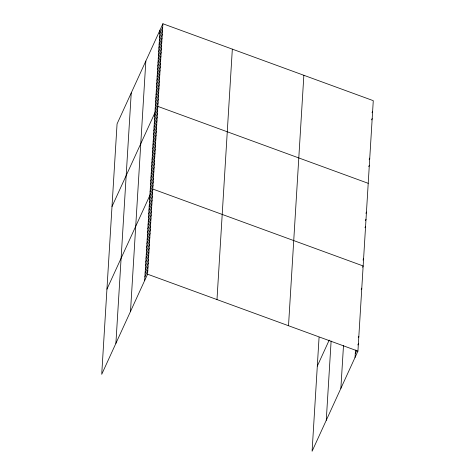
<?xml version="1.0" encoding="UTF-8"?>
<svg xmlns="http://www.w3.org/2000/svg" width="475" height="475" viewBox="0 0 475 475"><rect width="100%" height="100%" fill="white"/><g stroke="black" fill="none" stroke-linecap="round" stroke-linejoin="round"><path stroke-width="0.71" d="M115.894 343.372L131.237 92.934M130.494 311.481L145.837 61.038M144.667 280.529L160.01 30.085M162.907 23.75L117.064 123.886L101.721 374.33L147.565 274.194L162.907 23.75L373.279 100.67L357.936 351.114L312.093 451.25L319.069 337.351M216.986 299.577L232.334 49.133M288.515 325.731L303.858 75.287M326.26 420.298L331.117 341.068M340.866 388.402L343.496 345.456M355.039 357.449L355.49 350.045M159.79 33.678L162.688 27.342M159.57 37.27L162.468 30.934M159.351 40.862L162.248 34.532M159.131 44.46L162.028 38.125M158.911 48.052L161.809 41.717M158.686 51.644L161.589 45.309M158.466 55.237L161.369 48.901M158.246 58.829L161.15 52.493M158.027 62.427L160.93 56.092M157.807 66.019L160.71 59.684M157.587 69.611L160.491 63.276M157.368 73.203L160.265 66.868M157.148 76.796L160.045 70.46M156.928 80.388L159.826 74.058M156.708 83.986L159.606 77.651M156.489 87.578L159.386 81.243M156.269 91.17L159.167 84.835M156.049 94.763L158.947 88.427M155.83 98.355L158.727 92.025M155.604 101.953L158.507 95.617M155.384 105.545L158.288 99.21M155.165 109.137L158.068 102.802M111.999 206.53L157.848 106.394L368.214 183.32M154.725 116.322L157.629 109.986M154.506 119.92L157.403 113.584M154.286 123.512L157.183 117.177M154.066 127.104L156.964 120.769M153.847 130.696L156.744 124.361M153.627 134.288L156.524 127.953M153.407 137.881L156.305 131.551M153.188 141.479L156.085 135.143M152.968 145.071L155.865 138.736M152.742 148.663L155.646 142.328M152.523 152.255L155.426 145.92M152.303 155.848L155.206 149.518M152.083 159.446L154.987 153.11M151.863 163.038L154.767 156.703M151.644 166.63L154.547 160.295M151.424 170.222L154.322 163.887M151.204 173.814L154.102 167.479M150.985 177.407L153.882 171.077M150.765 181.005L153.662 174.669M150.545 184.597L153.443 178.262M150.326 188.189L153.223 181.854M150.106 191.781L153.003 185.446M106.94 289.18L152.784 189.044L363.155 265.964L362.573 267.229M149.655 199.078L152.558 192.743M149.429 202.777L152.333 196.448M149.203 206.482L152.101 200.147M148.978 210.188L151.875 203.852M148.746 213.887L151.65 207.551M148.521 217.592L151.424 211.256M148.295 221.291L151.198 214.955M148.069 224.996L150.967 218.66M147.844 228.695L150.741 222.359M147.612 232.4L150.516 226.064M147.387 236.099L150.29 229.763M147.161 239.804L150.064 233.468M146.935 243.503L149.833 237.167M146.71 247.208L149.607 240.873M146.478 250.907L149.382 244.572M146.252 254.612L149.156 248.277M146.027 258.311L148.93 251.982M145.801 262.016L148.699 255.681M145.576 265.715L148.473 259.386M145.344 269.42L148.248 263.085M145.118 273.119L148.022 266.79M144.893 276.824L147.796 270.489M372.038 112.718L372.62 111.453M371.598 119.908L372.18 118.637M369.176 159.434L369.758 158.163M368.737 166.618L369.318 165.353M365.875 213.334L366.457 212.064M365.435 220.519L366.017 219.254M364.996 227.703L365.572 226.438M363.013 260.045L363.595 258.78M317.306 366.1L329.211 340.1M361.214 289.441L361.79 288.177M358.263 337.571L358.845 336.306M357.812 344.975L358.387 343.71M355.264 353.744L356.713 350.58M147.565 274.194L357.936 351.114"/></g></svg>
